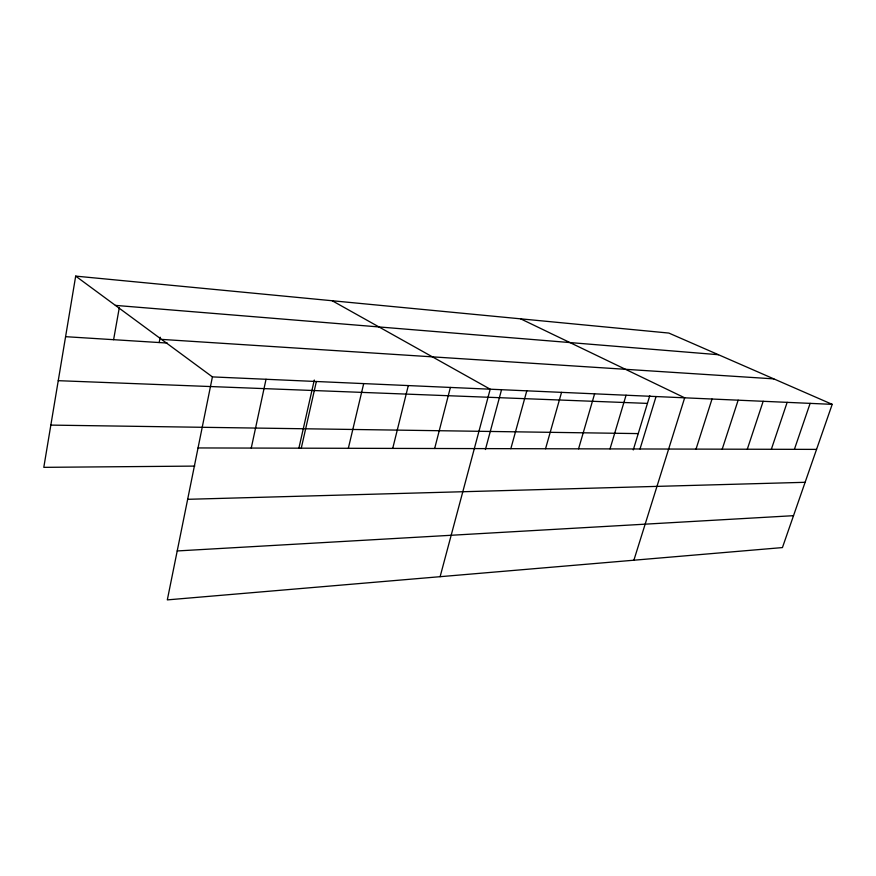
<?xml version="1.0" encoding="UTF-8"?>
<svg xmlns="http://www.w3.org/2000/svg" width="876" height="876" viewBox="0 0 876 876"><rect width="100%" height="100%" fill="white"/><g stroke="black" fill="none" stroke-linecap="round" stroke-linejoin="round"><path stroke-width="1.31" d="M75.686 276.115L212.408 376.899L167.316 599.885L782.432 547.577L832.2 404.351L668.848 333.066L75.686 276.115L43.8 467.346L194.768 466.098M113.606 339.691L119.322 307.553M159.191 342.538L160.198 337.205M251.259 448.063L266.03 379.275M298.858 448.315L314.287 380.031M301.267 448.183L316.367 381.498M348.341 448.293L363.704 383.6M392.722 448.402L408.304 385.571M434.66 448.501L450.395 387.433M440.113 576.682L490.199 389.196L332.201 300.753M485.413 449.53L501.466 390.006M510.839 448.676L526.794 390.816M545.54 448.753L561.549 392.36M578.554 448.83L594.596 393.828M610.014 448.906L626.066 395.218M633.26 449.935L649.795 395.645M640.006 448.983L656.047 396.543M633.885 560.202L684.671 397.813L520.662 318.842M696.026 449.114L712.013 399.029M722.207 449.169L738.15 400.179M747.294 449.235L763.171 401.285M771.34 449.289L787.152 402.347M794.401 449.344L810.136 403.365M177.215 550.949L793.514 515.679M187.661 499.309L805.11 482.304M198.042 447.943L816.542 449.388M50.841 425.101L638.232 433.598M58.254 380.677L647.43 403.398M212.408 376.899L832.2 404.351M65.59 336.68L167.316 343.053M161.523 339.384L773.815 378.87M115.391 305.385L718.462 354.714"/></g></svg>
